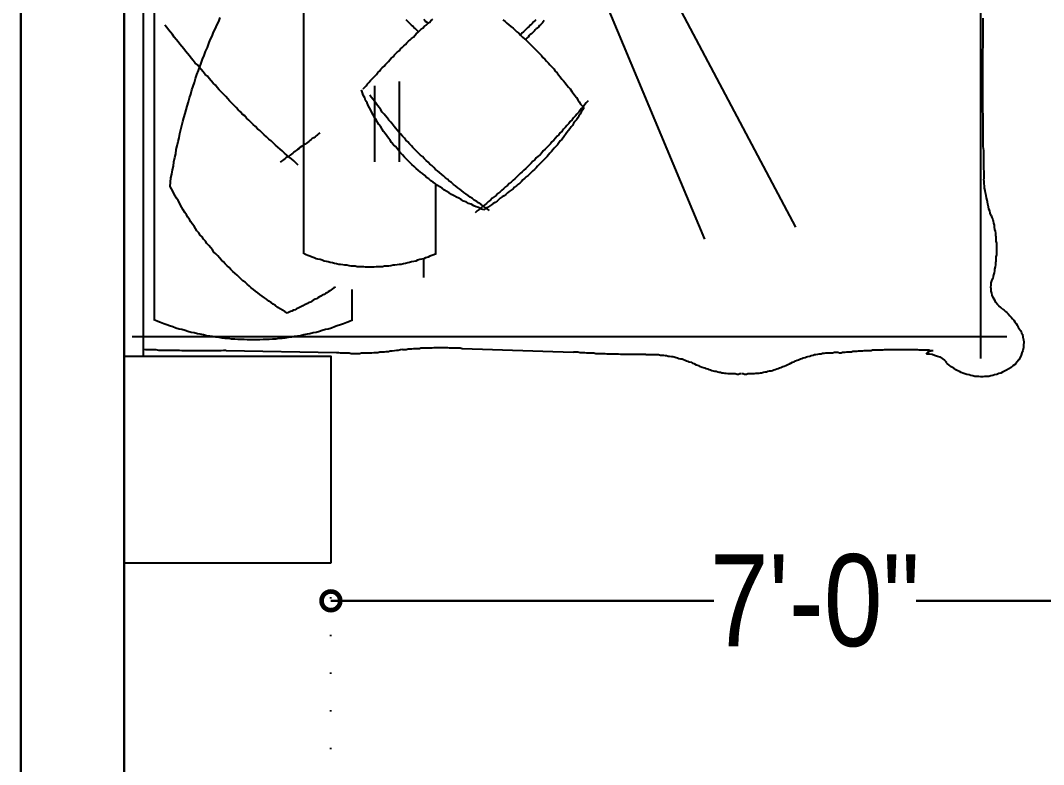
# Model space of a CAD drawing. Extents: x 187966 to 202201, y 659574 to 1343694.
# Drawn here: x 193293.9 to 193382.9, y 665176.2 to 665240.9 of the extents above; entities that cross this region are included whole.
import ezdxf

# ---------------------------------------------------------------- set-up
doc = ezdxf.new("R2010")
doc.units = 0
doc.header["$MEASUREMENT"] = 0
doc.header["$PDMODE"] = 32
doc.linetypes.add('DOT2', pattern=[3.175, 0, -3.175])
doc.layers.add('A-Wall', color=7, linetype='Continuous', lineweight=30)
doc.layers.add('Text', color=55, linetype='Continuous', lineweight=25)
doc.layers.add('FURN', color=250, linetype='Continuous')
doc.styles.add('AA_03.50', font='ARIALN.TTF', dxfattribs={"height": 8})
doc.dimstyles.new('AA_03.50', dxfattribs={"dimtxt": 9, "dimasz": 3.25, "dimexe": 1.75, "dimexo": 3.375, "dimgap": 0.09, "dimtad": 0, "dimdec": 0, "dimzin": 3, "dimdsep": 46, "dimlunit": 4, "dimtxsty": 'AA_03.50', "dimblk": 'DOTSMALL', "dimcen": 0.09, "dimclre": 7, "dimadec": 0, "dimazin": 0, "dimtfac": 1, "dimtdec": 0, "dimtofl": 0, "dimtmove": 0, "dimatfit": 3, "dimfxl": 1, "dimtolj": 1, "dimtzin": 0, "dimlwd": -1, "dimarcsym": 0})

# ---------------------------------------------------------------- blocks, each defined once
blk = doc.blocks.new('BD')
at = {"layer": 'FURN'}
for points in [[(165985.527, 672806.792), (165985.527, 672782.216), (165985.527, 672731.627)], [(166035.212, 672806.422), (166001.596, 672743.052)], [(166036.486, 672806.422), (166009.527, 672741.983)], [(166058.308, 672731.833), (166058.308, 672806.709), (166059.993, 672806.709), (166059.993, 672731.833), (166058.308, 672731.833)], [(166057.363, 672734.915), (166057.363, 672802.148)], [(166044.376, 672740.709), (166044.376, 672767.668)], [(166056.007, 672746.586), (166055.965, 672746.956), (166055.924, 672747.326), (166055.842, 672747.655), (166055.801, 672748.024), (166055.719, 672748.353), (166055.678, 672748.723), (166055.596, 672749.093), (166055.513, 672749.422), (166055.472, 672749.792), (166055.39, 672750.12), (166055.308, 672750.49), (166055.226, 672750.819), (166055.144, 672751.189), (166055.061, 672751.518), (166054.979, 672751.887), (166054.897, 672752.216), (166054.815, 672752.545), (166054.692, 672752.915), (166054.609, 672753.244), (166054.527, 672753.572), (166054.404, 672753.942), (166054.322, 672754.271), (166054.198, 672754.6), (166054.116, 672754.97), (166053.993, 672755.298), (166053.87, 672755.627), (166053.787, 672755.956), (166053.664, 672756.326), (166053.541, 672756.655), (166053.418, 672756.983), (166053.294, 672757.312), (166053.171, 672757.641), (166053.048, 672757.97), (166052.924, 672758.298), (166052.76, 672758.668), (166052.637, 672758.997), (166052.513, 672759.326), (166052.349, 672759.655), (166052.226, 672759.983), (166052.061, 672760.312), (166051.938, 672760.6), (166051.774, 672760.929), (166051.65, 672761.257)], [(165985.198, 672747.244), (165985.198, 672747.531), (165985.198, 672747.86), (165985.239, 672748.148), (165985.239, 672748.477), (165985.239, 672748.764), (165985.239, 672749.093), (165985.239, 672749.422), (165985.239, 672749.709), (165985.281, 672750.038), (165985.281, 672750.326), (165985.281, 672750.655), (165985.281, 672750.942), (165985.281, 672751.271), (165985.281, 672751.559), (165985.281, 672751.887), (165985.281, 672752.216), (165985.281, 672752.504), (165985.281, 672752.833), (165985.322, 672753.12), (165985.322, 672753.449), (165985.322, 672753.737), (165985.322, 672754.066), (165985.322, 672754.353), (165985.322, 672754.682), (165985.322, 672755.011), (165985.322, 672755.298), (165985.322, 672755.627), (165985.322, 672755.915), (165985.322, 672756.244), (165985.322, 672756.531), (165985.322, 672756.86), (165985.322, 672757.148), (165985.322, 672757.477), (165985.322, 672757.805), (165985.322, 672758.093), (165985.322, 672758.422), (165985.281, 672758.709), (165985.281, 672759.038), (165985.281, 672759.326), (165985.281, 672759.655), (165985.281, 672759.942), (165985.281, 672760.271), (165985.281, 672760.6), (165985.281, 672760.887), (165985.281, 672761.216)], [(166033.568, 672760.764), (166033.774, 672760.929), (166033.938, 672761.093)], [(166034.39, 672760.024), (166034.513, 672760.148), (166034.596, 672760.23), (166034.678, 672760.312), (166034.801, 672760.394), (166034.883, 672760.518), (166035.007, 672760.6), (166035.089, 672760.682), (166035.171, 672760.764), (166035.294, 672760.887), (166035.376, 672760.97), (166035.459, 672761.052)], [(166024.198, 672761.052), (166024.281, 672760.97), (166024.404, 672760.887), (166024.486, 672760.764), (166024.568, 672760.682), (166024.692, 672760.6), (166024.774, 672760.477), (166024.897, 672760.394), (166024.979, 672760.312), (166025.061, 672760.23), (166025.185, 672760.107), (166025.267, 672760.024), (166025.39, 672759.942), (166025.472, 672759.819), (166025.555, 672759.737)], [(166023.459, 672761.011), (166023.541, 672760.887), (166023.623, 672760.805), (166023.705, 672760.723), (166023.787, 672760.641), (166023.87, 672760.559), (166023.952, 672760.435), (166024.034, 672760.353), (166024.157, 672760.271), (166024.239, 672760.189), (166024.322, 672760.107), (166024.404, 672760.024), (166024.486, 672759.942), (166024.568, 672759.86), (166024.692, 672759.778), (166024.774, 672759.696), (166024.856, 672759.572), (166024.938, 672759.49), (166025.02, 672759.408), (166025.144, 672759.326)], [(166027.075, 672761.052), (166026.87, 672760.929), (166026.705, 672760.764), (166026.541, 672760.641), (166026.376, 672760.477), (166026.171, 672760.353), (166026.007, 672760.189), (166025.842, 672760.024), (166025.678, 672759.901), (166025.513, 672759.737), (166025.349, 672759.572), (166025.185, 672759.408), (166025.02, 672759.285), (166024.856, 672759.12), (166024.692, 672758.956), (166024.527, 672758.792), (166024.363, 672758.627), (166024.198, 672758.463), (166024.034, 672758.298), (166023.87, 672758.134), (166023.705, 672757.97), (166023.582, 672757.805), (166023.418, 672757.641), (166023.253, 672757.477), (166023.089, 672757.312), (166022.965, 672757.148), (166022.801, 672756.983), (166022.637, 672756.819), (166022.513, 672756.614), (166022.349, 672756.449), (166022.226, 672756.285), (166022.061, 672756.12), (166021.938, 672755.915), (166021.774, 672755.751), (166021.65, 672755.586), (166021.486, 672755.381), (166021.363, 672755.216), (166021.198, 672755.052), (166021.075, 672754.846), (166020.952, 672754.682), (166020.787, 672754.477), (166020.664, 672754.312), (166020.541, 672754.107), (166020.418, 672753.942), (166020.294, 672753.737), (166020.13, 672753.572), (166020.007, 672753.367)], [(166039.198, 672755.052), (166039.075, 672755.216), (166038.952, 672755.34), (166038.829, 672755.504), (166038.705, 672755.627), (166038.582, 672755.792), (166038.459, 672755.915), (166038.294, 672756.079), (166038.171, 672756.203), (166038.048, 672756.326), (166037.924, 672756.49), (166037.801, 672756.614), (166037.678, 672756.778), (166037.555, 672756.901), (166037.39, 672757.024), (166037.267, 672757.189), (166037.144, 672757.312), (166037.02, 672757.435), (166036.897, 672757.6), (166036.774, 672757.723), (166036.609, 672757.846), (166036.486, 672758.011), (166036.363, 672758.134), (166036.239, 672758.257), (166036.075, 672758.381), (166035.952, 672758.545), (166035.829, 672758.668), (166035.664, 672758.792), (166035.541, 672758.915), (166035.418, 672759.079), (166035.253, 672759.203), (166035.13, 672759.326), (166035.007, 672759.449), (166034.842, 672759.572), (166034.719, 672759.696), (166034.596, 672759.86), (166034.431, 672759.983), (166034.308, 672760.107), (166034.185, 672760.23), (166034.02, 672760.353), (166033.897, 672760.477), (166033.733, 672760.6), (166033.609, 672760.723), (166033.445, 672760.846), (166033.322, 672760.97), (166033.157, 672761.134)], [(166044.87, 672748.435), (166045.034, 672748.6), (166045.239, 672748.805), (166045.445, 672748.97), (166045.65, 672749.134), (166045.856, 672749.298), (166046.061, 672749.463), (166046.267, 672749.668), (166046.431, 672749.833), (166046.637, 672749.997), (166046.842, 672750.161), (166047.048, 672750.367), (166047.212, 672750.531), (166047.418, 672750.696), (166047.623, 672750.901), (166047.829, 672751.066), (166047.993, 672751.23), (166048.198, 672751.435), (166048.404, 672751.6), (166048.568, 672751.805), (166048.774, 672751.97), (166048.938, 672752.134), (166049.144, 672752.34), (166049.349, 672752.504), (166049.513, 672752.709), (166049.719, 672752.874), (166049.883, 672753.079), (166050.089, 672753.244), (166050.253, 672753.449), (166050.459, 672753.655), (166050.623, 672753.819), (166050.829, 672754.024), (166050.993, 672754.189), (166051.157, 672754.394), (166051.363, 672754.6), (166051.527, 672754.764), (166051.733, 672754.97), (166051.897, 672755.175), (166052.061, 672755.381), (166052.267, 672755.545), (166052.431, 672755.751), (166052.596, 672755.956), (166052.76, 672756.161), (166052.965, 672756.326), (166053.13, 672756.531), (166053.294, 672756.737), (166053.459, 672756.942), (166053.623, 672757.148), (166053.829, 672757.312), (166053.993, 672757.518), (166054.157, 672757.723), (166054.322, 672757.929), (166054.486, 672758.134), (166054.65, 672758.34), (166054.815, 672758.545), (166054.979, 672758.751), (166055.144, 672758.956), (166055.308, 672759.161), (166055.472, 672759.367), (166055.637, 672759.572), (166055.801, 672759.778), (166055.965, 672759.983), (166056.13, 672760.189), (166056.294, 672760.394), (166056.459, 672760.6)], [(166036.075, 672755.709), (166036.075, 672748.723)], [(166028.719, 672744.531), (166028.924, 672744.614), (166029.171, 672744.737), (166029.376, 672744.819), (166029.582, 672744.901), (166029.829, 672745.024), (166030.034, 672745.107), (166030.239, 672745.23), (166030.486, 672745.312), (166030.692, 672745.435), (166030.897, 672745.559), (166031.102, 672745.641), (166031.308, 672745.764), (166031.513, 672745.887), (166031.719, 672746.011), (166031.924, 672746.134), (166032.13, 672746.257), (166032.335, 672746.422), (166032.541, 672746.545), (166032.746, 672746.668), (166032.911, 672746.792), (166033.116, 672746.956), (166033.322, 672747.079), (166033.486, 672747.244), (166033.692, 672747.367), (166033.856, 672747.531), (166034.061, 672747.696), (166034.226, 672747.819), (166034.431, 672747.983), (166034.596, 672748.148), (166034.76, 672748.312), (166034.965, 672748.477), (166035.13, 672748.641), (166035.294, 672748.805), (166035.459, 672748.97), (166035.623, 672749.134), (166035.787, 672749.34), (166035.952, 672749.504), (166036.116, 672749.668), (166036.239, 672749.874), (166036.404, 672750.038), (166036.568, 672750.203), (166036.733, 672750.408), (166036.856, 672750.614), (166037.02, 672750.778), (166037.144, 672750.983), (166037.308, 672751.189), (166037.431, 672751.353), (166037.555, 672751.559), (166037.678, 672751.764), (166037.842, 672751.97), (166037.965, 672752.175), (166038.089, 672752.381), (166038.212, 672752.586), (166038.335, 672752.792), (166038.459, 672752.997), (166038.541, 672753.203), (166038.664, 672753.408), (166038.787, 672753.614), (166038.87, 672753.86), (166038.993, 672754.066), (166039.075, 672754.271), (166039.198, 672754.518), (166039.281, 672754.723), (166039.363, 672754.97)], [(166038.212, 672755.34), (166038.212, 672748.723)], [(166019.637, 672754.024), (166019.801, 672753.86), (166019.924, 672753.696), (166020.048, 672753.531), (166020.212, 672753.367), (166020.335, 672753.203), (166020.459, 672753.038), (166020.623, 672752.874), (166020.746, 672752.709), (166020.911, 672752.545), (166021.034, 672752.381), (166021.198, 672752.216), (166021.322, 672752.052), (166021.486, 672751.887), (166021.609, 672751.723), (166021.774, 672751.559), (166021.897, 672751.394), (166022.061, 672751.23), (166022.185, 672751.066), (166022.349, 672750.942), (166022.472, 672750.778), (166022.637, 672750.614), (166022.801, 672750.449), (166022.924, 672750.285), (166023.089, 672750.12), (166023.212, 672749.997), (166023.376, 672749.833), (166023.541, 672749.668), (166023.664, 672749.504), (166023.829, 672749.34), (166023.993, 672749.216), (166024.157, 672749.052), (166024.281, 672748.887), (166024.445, 672748.764), (166024.609, 672748.6), (166024.774, 672748.435), (166024.897, 672748.312), (166025.061, 672748.148), (166025.226, 672747.983), (166025.39, 672747.86), (166025.555, 672747.696), (166025.719, 672747.531), (166025.842, 672747.408), (166026.007, 672747.244), (166026.171, 672747.12), (166026.335, 672746.956), (166026.5, 672746.833), (166026.664, 672746.668), (166026.829, 672746.545), (166026.993, 672746.381), (166027.157, 672746.257), (166027.322, 672746.093), (166027.486, 672745.97), (166027.65, 672745.805), (166027.815, 672745.682), (166027.979, 672745.559), (166028.144, 672745.394), (166028.308, 672745.271), (166028.472, 672745.107), (166028.637, 672744.983), (166028.801, 672744.86), (166028.965, 672744.696), (166029.13, 672744.572), (166029.294, 672744.449), (166029.459, 672744.285)], [(166028.226, 672744.49), (166028.39, 672744.614), (166028.596, 672744.737), (166028.76, 672744.86), (166028.965, 672745.024), (166029.171, 672745.148), (166029.335, 672745.271), (166029.541, 672745.394), (166029.705, 672745.518), (166029.911, 672745.641), (166030.075, 672745.805), (166030.281, 672745.929), (166030.445, 672746.052), (166030.65, 672746.216), (166030.815, 672746.34), (166030.979, 672746.463), (166031.185, 672746.627), (166031.349, 672746.751), (166031.513, 672746.915), (166031.719, 672747.038), (166031.883, 672747.203), (166032.048, 672747.326), (166032.212, 672747.49), (166032.376, 672747.614), (166032.582, 672747.778), (166032.746, 672747.942), (166032.911, 672748.066), (166033.075, 672748.23), (166033.239, 672748.394), (166033.404, 672748.518), (166033.568, 672748.682), (166033.733, 672748.846), (166033.897, 672749.011), (166034.061, 672749.175), (166034.226, 672749.298), (166034.39, 672749.463), (166034.555, 672749.627), (166034.719, 672749.792), (166034.883, 672749.956), (166035.007, 672750.12), (166035.171, 672750.285), (166035.335, 672750.449), (166035.5, 672750.614), (166035.623, 672750.778), (166035.787, 672750.942), (166035.952, 672751.148), (166036.116, 672751.312), (166036.239, 672751.477), (166036.404, 672751.641), (166036.527, 672751.805), (166036.692, 672752.011), (166036.815, 672752.175), (166036.979, 672752.34), (166037.102, 672752.504), (166037.267, 672752.709), (166037.39, 672752.874), (166037.555, 672753.038), (166037.678, 672753.244), (166037.801, 672753.408), (166037.965, 672753.614), (166038.089, 672753.778), (166038.212, 672753.983), (166038.335, 672754.148), (166038.5, 672754.353), (166038.623, 672754.518)], [(166020.007, 672753.367), (166020.13, 672753.203), (166020.253, 672753.038), (166020.335, 672752.874), (166020.459, 672752.709), (166020.541, 672752.545), (166020.664, 672752.381), (166020.787, 672752.216), (166020.911, 672752.052), (166020.993, 672751.887), (166021.116, 672751.764), (166021.239, 672751.6), (166021.363, 672751.435), (166021.486, 672751.271), (166021.609, 672751.107), (166021.692, 672750.983), (166021.815, 672750.819), (166021.938, 672750.655), (166022.061, 672750.531), (166022.185, 672750.367), (166022.308, 672750.203), (166022.431, 672750.079), (166022.596, 672749.915), (166022.719, 672749.751), (166022.842, 672749.627), (166022.965, 672749.463), (166023.089, 672749.34), (166023.212, 672749.175), (166023.335, 672749.052), (166023.5, 672748.887), (166023.623, 672748.764), (166023.746, 672748.641), (166023.911, 672748.477), (166024.034, 672748.353), (166024.157, 672748.189), (166024.322, 672748.066), (166024.445, 672747.942), (166024.568, 672747.819), (166024.733, 672747.655), (166024.856, 672747.531), (166025.02, 672747.408), (166025.144, 672747.285), (166025.308, 672747.161), (166025.431, 672746.997), (166025.596, 672746.874), (166025.76, 672746.751), (166025.883, 672746.627), (166026.048, 672746.504), (166026.171, 672746.381), (166026.335, 672746.257), (166026.5, 672746.134), (166026.664, 672746.011), (166026.787, 672745.887), (166026.952, 672745.764), (166027.116, 672745.682), (166027.281, 672745.559), (166027.404, 672745.435), (166027.568, 672745.312), (166027.733, 672745.189), (166027.897, 672745.107), (166028.061, 672744.983), (166028.226, 672744.86), (166028.39, 672744.737), (166028.555, 672744.655), (166028.719, 672744.531)], [(166042.979, 672751.23), (166043.102, 672751.148), (166043.185, 672751.066), (166043.308, 672750.983), (166043.39, 672750.901), (166043.513, 672750.819), (166043.637, 672750.737), (166043.719, 672750.655), (166043.842, 672750.572), (166043.924, 672750.49), (166044.048, 672750.408), (166044.171, 672750.326), (166044.253, 672750.244), (166044.376, 672750.203), (166044.459, 672750.12), (166044.582, 672750.038), (166044.705, 672749.956), (166044.787, 672749.874), (166044.911, 672749.792), (166045.034, 672749.709), (166045.116, 672749.627), (166045.239, 672749.545), (166045.322, 672749.463), (166045.445, 672749.381), (166045.568, 672749.298), (166045.65, 672749.216), (166045.774, 672749.175), (166045.897, 672749.093), (166045.979, 672749.011), (166046.102, 672748.929), (166046.226, 672748.846), (166046.308, 672748.764), (166046.431, 672748.682)], [(165984.582, 672744.038), (165984.664, 672744.244), (165984.705, 672744.449), (165984.787, 672744.614), (165984.829, 672744.819), (165984.87, 672745.024), (165984.911, 672745.23), (165984.952, 672745.394), (165984.993, 672745.6), (165985.034, 672745.805), (165985.075, 672746.011), (165985.116, 672746.216), (165985.157, 672746.422), (165985.157, 672746.627), (165985.198, 672746.792), (165985.198, 672746.997), (165985.239, 672747.203)], [(166032.911, 672746.751), (166032.911, 672740.709)], [(166045.815, 672735.572), (166046.02, 672735.696), (166046.226, 672735.819), (166046.431, 672735.942), (166046.637, 672736.066), (166046.842, 672736.23), (166047.048, 672736.353), (166047.212, 672736.477), (166047.418, 672736.6), (166047.623, 672736.764), (166047.787, 672736.887), (166047.993, 672737.052), (166048.198, 672737.175), (166048.363, 672737.34), (166048.568, 672737.463), (166048.733, 672737.627), (166048.938, 672737.751), (166049.102, 672737.915), (166049.308, 672738.079), (166049.472, 672738.244), (166049.678, 672738.367), (166049.842, 672738.531), (166050.007, 672738.696), (166050.171, 672738.86), (166050.376, 672739.024), (166050.541, 672739.189), (166050.705, 672739.353), (166050.87, 672739.518), (166051.034, 672739.682), (166051.198, 672739.846), (166051.363, 672740.011), (166051.527, 672740.175), (166051.692, 672740.381), (166051.856, 672740.545), (166052.02, 672740.709), (166052.185, 672740.874), (166052.308, 672741.079), (166052.472, 672741.244), (166052.637, 672741.449), (166052.801, 672741.614), (166052.924, 672741.819), (166053.089, 672741.983), (166053.212, 672742.189), (166053.376, 672742.353), (166053.5, 672742.559), (166053.664, 672742.723), (166053.787, 672742.929), (166053.911, 672743.134), (166054.075, 672743.34), (166054.198, 672743.504), (166054.322, 672743.709), (166054.445, 672743.915), (166054.568, 672744.12), (166054.733, 672744.326), (166054.856, 672744.531), (166054.979, 672744.737), (166055.102, 672744.942), (166055.185, 672745.148), (166055.308, 672745.353), (166055.431, 672745.559), (166055.555, 672745.764), (166055.678, 672745.97), (166055.76, 672746.175), (166055.883, 672746.381), (166056.007, 672746.586)], [(165984.582, 672744.038), (165984.541, 672743.874), (165984.459, 672743.709), (165984.418, 672743.545), (165984.376, 672743.381), (165984.335, 672743.216), (165984.335, 672743.052), (165984.294, 672742.846), (165984.253, 672742.682), (165984.212, 672742.518), (165984.212, 672742.353), (165984.171, 672742.189), (165984.171, 672741.983), (165984.171, 672741.819), (165984.13, 672741.655), (165984.13, 672741.49), (165984.13, 672741.326), (165984.13, 672741.12), (165984.13, 672740.956), (165984.13, 672740.792), (165984.13, 672740.627), (165984.171, 672740.463), (165984.171, 672740.257), (165984.171, 672740.093), (165984.212, 672739.929), (165984.212, 672739.764), (165984.253, 672739.6), (165984.294, 672739.394), (165984.294, 672739.23), (165984.335, 672739.066), (165984.376, 672738.901), (165984.418, 672738.737), (165984.459, 672738.572)], [(166032.87, 672740.709), (166033.075, 672740.627), (166033.239, 672740.586), (166033.404, 672740.504), (166033.568, 672740.422), (166033.774, 672740.381), (166033.938, 672740.298), (166034.102, 672740.257), (166034.267, 672740.216), (166034.472, 672740.175), (166034.637, 672740.093), (166034.801, 672740.052), (166035.007, 672740.011), (166035.171, 672739.97), (166035.335, 672739.929), (166035.541, 672739.887), (166035.705, 672739.846), (166035.911, 672739.805), (166036.075, 672739.805), (166036.239, 672739.764), (166036.445, 672739.723), (166036.609, 672739.723), (166036.815, 672739.682), (166036.979, 672739.641), (166037.144, 672739.641), (166037.349, 672739.641), (166037.513, 672739.6), (166037.719, 672739.6), (166037.883, 672739.6), (166038.089, 672739.6), (166038.253, 672739.559), (166038.418, 672739.559), (166038.623, 672739.559), (166038.787, 672739.559), (166038.993, 672739.559), (166039.157, 672739.6), (166039.363, 672739.6), (166039.527, 672739.6), (166039.733, 672739.6), (166039.897, 672739.641), (166040.061, 672739.641), (166040.267, 672739.641), (166040.431, 672739.682), (166040.637, 672739.723), (166040.801, 672739.723), (166040.965, 672739.764), (166041.171, 672739.805), (166041.335, 672739.805), (166041.541, 672739.846), (166041.705, 672739.887), (166041.87, 672739.929), (166042.075, 672739.97), (166042.239, 672740.011), (166042.404, 672740.052), (166042.609, 672740.093), (166042.774, 672740.175), (166042.938, 672740.216), (166043.144, 672740.257), (166043.308, 672740.298), (166043.472, 672740.381), (166043.637, 672740.422), (166043.842, 672740.504), (166044.007, 672740.586), (166044.171, 672740.627), (166044.335, 672740.709)], [(166033.938, 672738.655), (166033.938, 672740.298)], [(165983.637, 672735.942), (165983.76, 672736.066), (165983.924, 672736.189), (165984.048, 672736.312), (165984.171, 672736.477), (165984.253, 672736.641), (165984.335, 672736.764), (165984.418, 672736.929), (165984.5, 672737.134), (165984.541, 672737.298), (165984.582, 672737.463), (165984.582, 672737.668), (165984.623, 672737.833), (165984.582, 672737.997), (165984.582, 672738.203), (165984.541, 672738.367), (165984.459, 672738.572)], [(166040.185, 672737.627), (166040.185, 672734.915)], [(166041.623, 672737.833), (166041.746, 672737.751), (166041.87, 672737.668), (166041.993, 672737.586), (166042.116, 672737.504), (166042.239, 672737.422), (166042.363, 672737.34), (166042.486, 672737.257), (166042.609, 672737.175), (166042.774, 672737.134), (166042.897, 672737.052), (166043.02, 672736.97), (166043.144, 672736.887), (166043.267, 672736.805), (166043.39, 672736.764), (166043.555, 672736.682), (166043.678, 672736.6), (166043.801, 672736.518), (166043.924, 672736.477), (166044.048, 672736.394), (166044.212, 672736.312), (166044.335, 672736.271), (166044.459, 672736.189), (166044.582, 672736.148), (166044.746, 672736.066), (166044.87, 672735.983), (166044.993, 672735.942), (166045.116, 672735.86), (166045.281, 672735.819), (166045.404, 672735.737), (166045.527, 672735.696), (166045.692, 672735.614), (166045.815, 672735.572)], [(165983.637, 672735.942), (165983.472, 672735.819), (165983.349, 672735.696), (165983.226, 672735.614), (165983.102, 672735.49), (165982.979, 672735.326), (165982.856, 672735.203), (165982.733, 672735.079), (165982.609, 672734.956), (165982.527, 672734.792), (165982.404, 672734.668), (165982.322, 672734.504), (165982.239, 672734.34), (165982.116, 672734.175), (165982.034, 672734.052), (165981.952, 672733.887), (165981.911, 672733.723)], [(166040.144, 672734.956), (166040.39, 672734.833), (166040.637, 672734.751), (166040.924, 672734.627), (166041.171, 672734.545), (166041.459, 672734.463), (166041.705, 672734.381), (166041.952, 672734.257), (166042.239, 672734.175), (166042.486, 672734.134), (166042.774, 672734.052), (166043.02, 672733.97), (166043.308, 672733.887), (166043.555, 672733.846), (166043.842, 672733.764), (166044.089, 672733.723), (166044.376, 672733.682), (166044.664, 672733.6), (166044.911, 672733.559), (166045.198, 672733.518), (166045.445, 672733.477), (166045.733, 672733.435), (166046.02, 672733.394), (166046.267, 672733.353), (166046.555, 672733.353), (166046.801, 672733.312), (166047.089, 672733.312), (166047.376, 672733.271), (166047.623, 672733.271), (166047.911, 672733.271), (166048.198, 672733.23), (166048.445, 672733.23), (166048.733, 672733.23), (166049.02, 672733.23), (166049.267, 672733.23), (166049.555, 672733.271), (166049.842, 672733.271), (166050.089, 672733.271), (166050.376, 672733.312), (166050.664, 672733.312), (166050.911, 672733.353), (166051.198, 672733.353), (166051.486, 672733.394), (166051.733, 672733.435), (166052.02, 672733.477), (166052.308, 672733.518), (166052.555, 672733.559), (166052.842, 672733.6), (166053.089, 672733.682), (166053.376, 672733.723), (166053.623, 672733.764), (166053.911, 672733.846), (166054.157, 672733.887), (166054.445, 672733.97), (166054.692, 672734.052), (166054.979, 672734.134), (166055.226, 672734.175), (166055.513, 672734.257), (166055.76, 672734.381), (166056.048, 672734.463), (166056.294, 672734.545), (166056.541, 672734.627), (166056.829, 672734.751), (166057.075, 672734.833), (166057.322, 672734.956)], [(165981.87, 672733.723), (165981.829, 672733.477), (165981.787, 672733.23), (165981.746, 672733.024), (165981.787, 672732.778), (165981.787, 672732.572), (165981.829, 672732.326), (165981.911, 672732.12), (165981.993, 672731.915), (165982.075, 672731.709), (165982.198, 672731.504), (165982.363, 672731.298), (165982.486, 672731.134), (165982.692, 672730.97), (165982.856, 672730.846), (165983.061, 672730.723), (165983.267, 672730.6)], [(166059.294, 672733.518), (165983.226, 672733.518)], [(166035.787, 672732.408), (166035.623, 672732.408), (166035.459, 672732.408), (166035.294, 672732.449), (166035.13, 672732.449), (166034.965, 672732.449), (166034.801, 672732.49), (166034.637, 672732.49), (166034.472, 672732.49), (166034.308, 672732.49), (166034.185, 672732.531), (166034.02, 672732.531), (166033.856, 672732.531), (166033.692, 672732.531), (166033.527, 672732.531), (166033.363, 672732.531), (166033.198, 672732.531), (166033.034, 672732.572), (166032.87, 672732.572), (166032.705, 672732.572), (166032.541, 672732.572), (166032.376, 672732.572), (166032.212, 672732.572), (166032.048, 672732.572), (166031.883, 672732.572), (166031.719, 672732.531), (166031.555, 672732.531), (166031.39, 672732.531), (166031.267, 672732.531), (166031.102, 672732.531), (166030.938, 672732.531), (166030.774, 672732.531), (166030.609, 672732.49)], [(165990.212, 672732.038), (165989.965, 672732.038), (165989.719, 672731.997), (165989.513, 672731.915), (165989.267, 672731.833), (165989.061, 672731.751), (165988.856, 672731.627), (165988.65, 672731.463), (165988.486, 672731.298)], [(165997.65, 672732.12), (165997.527, 672732.161), (165997.404, 672732.161), (165997.281, 672732.161), (165997.157, 672732.203), (165997.034, 672732.203), (165996.911, 672732.203), (165996.746, 672732.203), (165996.623, 672732.244), (165996.5, 672732.244), (165996.376, 672732.244), (165996.253, 672732.244), (165996.13, 672732.285), (165996.007, 672732.285), (165995.883, 672732.285), (165995.76, 672732.285), (165995.637, 672732.326), (165995.513, 672732.326), (165995.39, 672732.326), (165995.267, 672732.326), (165995.144, 672732.326), (165995.02, 672732.326), (165994.897, 672732.367), (165994.774, 672732.367), (165994.65, 672732.367), (165994.527, 672732.367), (165994.404, 672732.367), (165994.281, 672732.367), (165994.116, 672732.367), (165993.993, 672732.367), (165993.87, 672732.408), (165993.746, 672732.408), (165993.623, 672732.408), (165993.5, 672732.408), (165993.376, 672732.408), (165993.253, 672732.408), (165993.13, 672732.408), (165993.007, 672732.408), (165992.883, 672732.408), (165992.76, 672732.408), (165992.637, 672732.408), (165992.513, 672732.408), (165992.39, 672732.408), (165992.267, 672732.408), (165992.144, 672732.408), (165992.02, 672732.408), (165991.897, 672732.408), (165991.733, 672732.408), (165991.609, 672732.408), (165991.486, 672732.408), (165991.363, 672732.408), (165991.239, 672732.408), (165991.116, 672732.408), (165990.993, 672732.408), (165990.87, 672732.367), (165990.746, 672732.367), (165990.623, 672732.367), (165990.5, 672732.367), (165990.376, 672732.367), (165990.253, 672732.367), (165990.13, 672732.367), (165990.007, 672732.367), (165989.883, 672732.326), (165989.76, 672732.326), (165989.637, 672732.326)], [(165990.253, 672732.038), (165990.089, 672732.161), (165989.965, 672732.244), (165989.801, 672732.285), (165989.637, 672732.326)], [(166002.13, 672731.175), (166002.007, 672731.216), (166001.883, 672731.298), (166001.719, 672731.34), (166001.596, 672731.422), (166001.472, 672731.463), (166001.349, 672731.504), (166001.185, 672731.586), (166001.061, 672731.627), (166000.938, 672731.668), (166000.774, 672731.709), (166000.65, 672731.751), (166000.527, 672731.792), (166000.363, 672731.833), (166000.239, 672731.874), (166000.075, 672731.915), (165999.952, 672731.956), (165999.829, 672731.956), (165999.664, 672731.997), (165999.541, 672732.038), (165999.376, 672732.038), (165999.253, 672732.079), (165999.089, 672732.079), (165998.965, 672732.12), (165998.801, 672732.12), (165998.678, 672732.12), (165998.513, 672732.12), (165998.39, 672732.12), (165998.226, 672732.161), (165998.102, 672732.161), (165997.938, 672732.161), (165997.774, 672732.12), (165997.65, 672732.12)], [(166014.623, 672731.956), (166014.459, 672731.956), (166014.335, 672731.956), (166014.212, 672731.956), (166014.048, 672731.956), (166013.924, 672731.956), (166013.801, 672731.956), (166013.637, 672731.956), (166013.513, 672731.956), (166013.349, 672731.915), (166013.226, 672731.915), (166013.102, 672731.915), (166012.938, 672731.874), (166012.815, 672731.874), (166012.692, 672731.833), (166012.568, 672731.833), (166012.404, 672731.792), (166012.281, 672731.792), (166012.157, 672731.751), (166011.993, 672731.709), (166011.87, 672731.668), (166011.746, 672731.627), (166011.623, 672731.586), (166011.459, 672731.586), (166011.335, 672731.545), (166011.212, 672731.463), (166011.089, 672731.422), (166010.965, 672731.381), (166010.842, 672731.34), (166010.678, 672731.298), (166010.555, 672731.216), (166010.431, 672731.175), (166010.308, 672731.134)], [(166014.623, 672731.956), (166014.829, 672731.956), (166015.034, 672731.956), (166015.239, 672731.956), (166015.404, 672731.956), (166015.609, 672731.956), (166015.815, 672731.956), (166016.02, 672731.956), (166016.226, 672731.956), (166016.39, 672731.956), (166016.596, 672731.956), (166016.801, 672731.956), (166017.007, 672731.997), (166017.171, 672731.997), (166017.376, 672731.997), (166017.582, 672731.997), (166017.787, 672731.997), (166017.993, 672731.997), (166018.157, 672732.038), (166018.363, 672732.038), (166018.568, 672732.038), (166018.774, 672732.038), (166018.979, 672732.038), (166019.144, 672732.079), (166019.349, 672732.079), (166019.555, 672732.079), (166019.76, 672732.079), (166019.924, 672732.12), (166020.13, 672732.12), (166020.335, 672732.12), (166020.541, 672732.161), (166020.705, 672732.161), (166020.911, 672732.161)], [(166030.609, 672732.49), (166020.952, 672732.161)], [(166035.787, 672732.408), (166035.952, 672732.367), (166036.157, 672732.326), (166036.322, 672732.326), (166036.486, 672732.285), (166036.692, 672732.244), (166036.856, 672732.244), (166037.02, 672732.203), (166037.226, 672732.203), (166037.39, 672732.161), (166037.555, 672732.161), (166037.76, 672732.161), (166037.924, 672732.12), (166038.089, 672732.12), (166038.294, 672732.12), (166038.459, 672732.079), (166038.664, 672732.079), (166038.829, 672732.079), (166038.993, 672732.079), (166039.198, 672732.079), (166039.363, 672732.079), (166039.527, 672732.038), (166039.733, 672732.038), (166039.897, 672732.038), (166040.102, 672732.038), (166040.267, 672732.038), (166040.431, 672732.079), (166040.637, 672732.079), (166040.801, 672732.079), (166040.965, 672732.079), (166041.171, 672732.079), (166041.335, 672732.12), (166041.541, 672732.12)], [(166041.541, 672732.12), (166051.116, 672732.285)], [(166042.034, 672713.833), (166059.993, 672713.833), (166059.993, 672731.833), (166042.034, 672731.833), (166042.034, 672713.833)], [(166051.116, 672732.326), (166051.363, 672732.326), (166051.568, 672732.285), (166051.815, 672732.285), (166052.02, 672732.285), (166052.267, 672732.285), (166052.472, 672732.285), (166052.678, 672732.285), (166052.924, 672732.285), (166053.13, 672732.285), (166053.376, 672732.285), (166053.582, 672732.285), (166053.829, 672732.285), (166054.034, 672732.285), (166054.281, 672732.285), (166054.486, 672732.285), (166054.733, 672732.285), (166054.938, 672732.285), (166055.185, 672732.326), (166055.39, 672732.326), (166055.637, 672732.326), (166055.842, 672732.326), (166056.089, 672732.326), (166056.294, 672732.326), (166056.541, 672732.326), (166056.746, 672732.326), (166056.993, 672732.326), (166057.198, 672732.367), (166057.404, 672732.367), (166057.65, 672732.367), (166057.856, 672732.367), (166058.102, 672732.367), (166058.308, 672732.408)], [(165983.267, 672730.6), (165983.431, 672730.518), (165983.596, 672730.435), (165983.76, 672730.353), (165983.924, 672730.312), (165984.089, 672730.23), (165984.294, 672730.189), (165984.459, 672730.148), (165984.623, 672730.107), (165984.787, 672730.066), (165984.952, 672730.066), (165985.157, 672730.066), (165985.322, 672730.024), (165985.486, 672730.024), (165985.65, 672730.066), (165985.856, 672730.066), (165986.02, 672730.066), (165986.185, 672730.107), (165986.349, 672730.148), (165986.513, 672730.189), (165986.719, 672730.23), (165986.883, 672730.271), (165987.048, 672730.353), (165987.212, 672730.394), (165987.335, 672730.477), (165987.5, 672730.559), (165987.664, 672730.641), (165987.829, 672730.764), (165987.952, 672730.846), (165988.116, 672730.929), (165988.239, 672731.052), (165988.404, 672731.175), (165988.527, 672731.298)], [(166002.089, 672731.134), (166002.212, 672731.093), (166002.335, 672731.052), (166002.459, 672730.97), (166002.582, 672730.929), (166002.705, 672730.887), (166002.87, 672730.805), (166002.993, 672730.764), (166003.116, 672730.723), (166003.239, 672730.682), (166003.363, 672730.641), (166003.486, 672730.6), (166003.609, 672730.559), (166003.733, 672730.518), (166003.897, 672730.518), (166004.02, 672730.477), (166004.144, 672730.435), (166004.267, 672730.435), (166004.39, 672730.394), (166004.555, 672730.353), (166004.678, 672730.353), (166004.801, 672730.312), (166004.924, 672730.312), (166005.089, 672730.312), (166005.212, 672730.271), (166005.335, 672730.271), (166005.5, 672730.271), (166005.623, 672730.271), (166005.746, 672730.271), (166005.87, 672730.23), (166006.034, 672730.23), (166006.157, 672730.271), (166006.281, 672730.271)], [(166006.322, 672730.271), (166006.445, 672730.271), (166006.568, 672730.23), (166006.692, 672730.23), (166006.856, 672730.271), (166006.979, 672730.271), (166007.102, 672730.271), (166007.226, 672730.271), (166007.349, 672730.271), (166007.472, 672730.271), (166007.637, 672730.312), (166007.76, 672730.312), (166007.883, 672730.353), (166008.007, 672730.353), (166008.13, 672730.394), (166008.253, 672730.394), (166008.376, 672730.435), (166008.5, 672730.477), (166008.623, 672730.477), (166008.746, 672730.518), (166008.87, 672730.559), (166008.993, 672730.6), (166009.116, 672730.641), (166009.239, 672730.682), (166009.363, 672730.723), (166009.486, 672730.764), (166009.609, 672730.805), (166009.733, 672730.846), (166009.856, 672730.887), (166009.979, 672730.97), (166010.102, 672731.011), (166010.226, 672731.052), (166010.349, 672731.134)]]:
    blk.add_lwpolyline(points, dxfattribs=at)
blk = doc.blocks.new('_DotSmall')
at = {"color": 0, "linetype": 'ByBlock', "const_width": 0.5}
blk.add_lwpolyline([(-0.0625, 0, 1), (0.0625, 0, 1)], format="xyb", close=True, dxfattribs=at)
blk = doc.blocks.new('*D39')
at = {"layer": 'A-Wall', "color": 7, "linetype": 'DOT2', "lineweight": -2, "transparency": 16777216}
for p, q in [((193320.908, 665174.236), (193320.908, 665192.153)), ((193405.101, 665174.236), (193405.101, 665192.153))]:
    blk.add_line(p, q, dxfattribs=at)
at = {"layer": 'A-Wall', "color": 0, "transparency": 16777216}
for p, q in [((193320.908, 665190.403), (193354.213, 665190.403)), ((193405.101, 665190.403), (193371.796, 665190.403))]:
    blk.add_line(p, q, dxfattribs=at)
at = {"layer": 'DEFPOINTS', "color": 0, "transparency": 16777216}
for p in [(193405.101, 665190.403), (193320.908, 665170.861), (193405.101, 665170.861)]:
    blk.add_point(p, dxfattribs=at)
at = {"layer": 'A-Wall', "color": 0, "transparency": 16777216, "xscale": 3.25, "yscale": 3.25, "zscale": 3.25, "rotation": 180}
blk.add_blockref('_DotSmall', (193320.908, 665190.403), dxfattribs=at)
at = {"layer": 'A-Wall', "color": 0, "transparency": 16777216, "xscale": 3.25, "yscale": 3.25, "zscale": 3.25}
blk.add_blockref('_DotSmall', (193405.101, 665190.403), dxfattribs=at)
at = {"layer": 'A-Wall', "color": 0, "transparency": 16777216, "insert": (193363.005, 665190.403), "char_height": 8, "attachment_point": 5, "style": 'AA_03.50'}
blk.add_mtext('\\A1;7\'-0"', dxfattribs=at)

msp = doc.modelspace()

# ---------------------------------------------------------------- linework, layer by layer
at = {"layer": 'A-Wall'}
for points in [[(193491.601, 665385.361), (193293.93, 665385.361), (193293.908, 664930.018)], [(193302.93, 665304.566), (193302.908, 664930.018)]]:
    msp.add_lwpolyline(points, dxfattribs=at)

# ---------------------------------------------------------------- block references
at = {"layer": 'Text', "xscale": -1}
msp.add_blockref('BD', (359362.923, -7520.143), dxfattribs=at)

# ---------------------------------------------------------------- dimensions: what is measured, and where the dimension line sits
at = {"layer": 'A-Wall'}
dim = msp.add_linear_dim(base=(193405.101, 665190.403), p1=(193320.908, 665170.861), p2=(193405.101, 665170.861), dimstyle='AA_03.50', override={"dimtxt": 8, "dimdec": 1, "dimtdec": 1, "dimfxl": 0.1}, dxfattribs=at)
dim.commit()
dim.dimension.update_dxf_attribs({"geometry": '*D39', "text_midpoint": (193363.005, 665190.403)})

doc.saveas('drawing.dxf')
